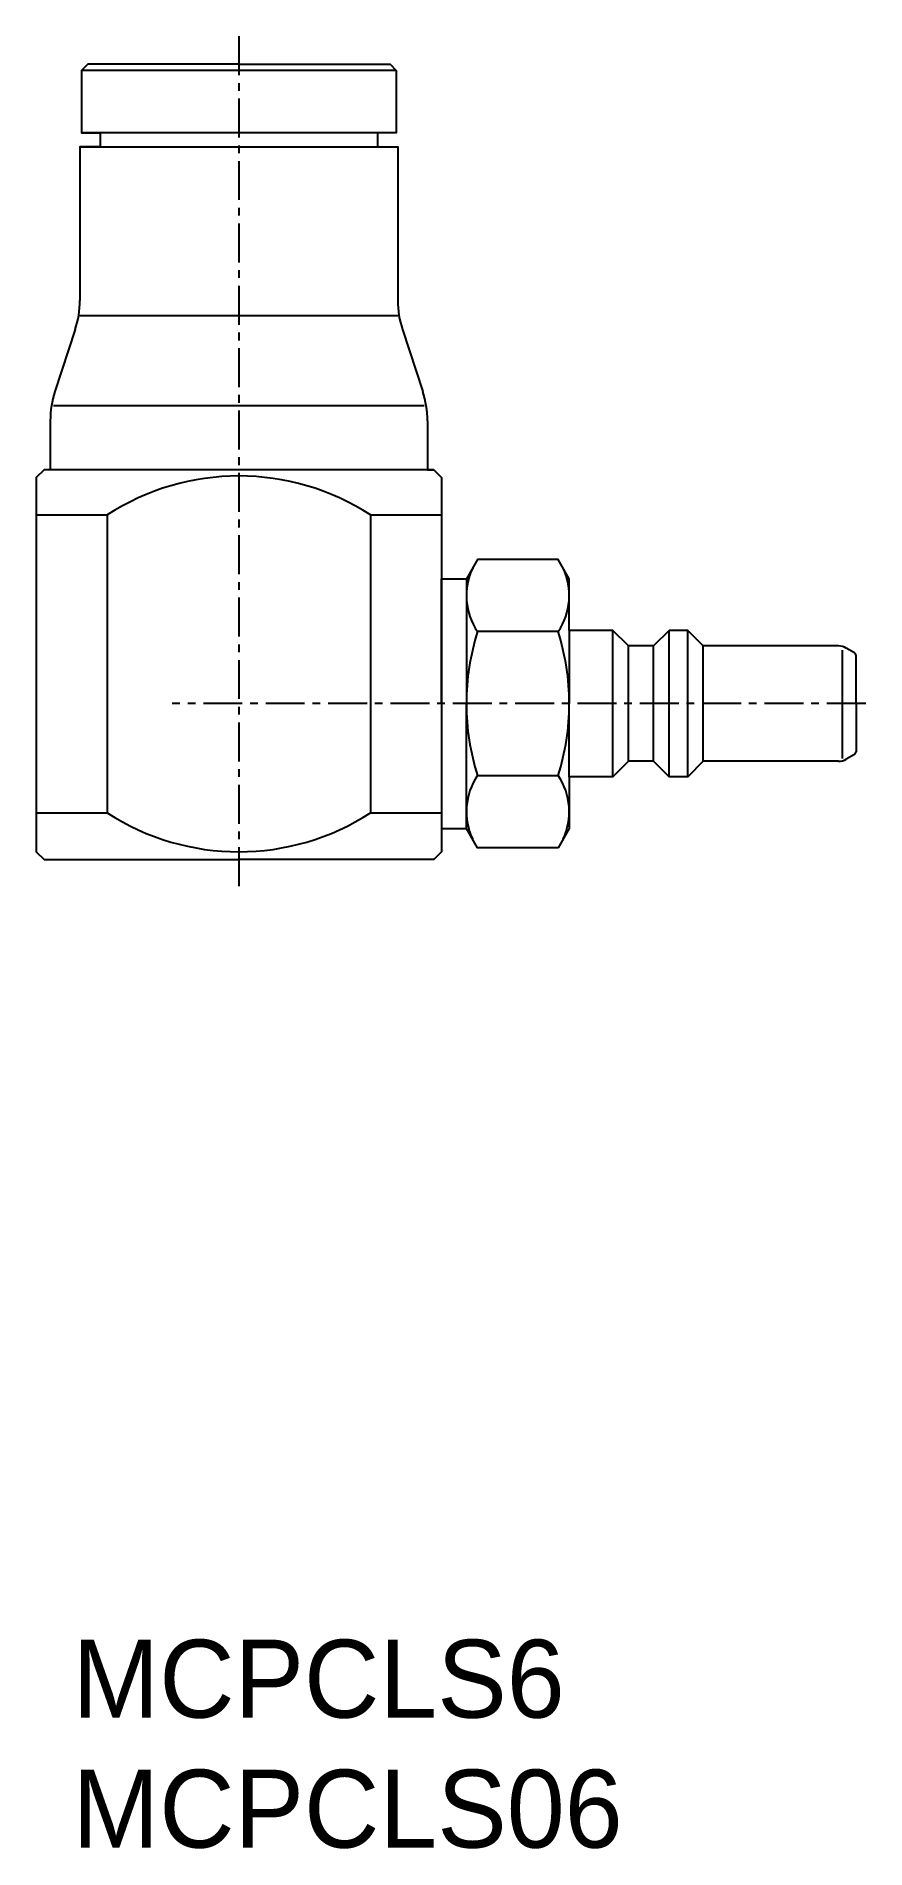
# Model space of a CAD drawing. Extents: x 12.6 to 39.2, y 190.3 to 248.4.
import ezdxf

# ---------------------------------------------------------------- set-up
doc = ezdxf.new("R2010")
doc.units = 0
doc.linetypes.add('CENTER', pattern=[2, 1.25, -0.25, 0.25, -0.25])
doc.layers.get('0').update_dxf_attribs({"linetype": 'CONTINUOUS'})
doc.layers.add('CENTER', color=1, linetype='CENTER')

msp = doc.modelspace()

# ---------------------------------------------------------------- linework, layer by layer
at = {"color": 7, "linetype": 'CONTINUOUS'}
for p, q in [((24.164, 247.274), (14.064, 247.274)), ((19.114, 247.474), (23.964, 247.474)), ((24.164, 245.274), (14.064, 245.274)), ((14.014, 244.824), (24.214, 244.824)), ((13.865, 238.969), (13.213, 236.979)), ((14.014, 239.424), (19.114, 239.424)), ((19.114, 239.424), (24.214, 239.424)), ((24.363, 238.969), (25.015, 236.979)), ((19.114, 236.524), (13.164, 236.524)), ((25.064, 236.524), (19.114, 236.524)), ((12.614, 234.224), (12.864, 234.474)), ((25.364, 234.474), (12.864, 234.474)), ((12.614, 233.024), (14.893, 233.024)), ((14.893, 233.024), (14.893, 223.474)), ((23.334, 233.024), (23.334, 223.474)), ((23.334, 233.024), (25.614, 233.024)), ((29.357, 229.283), (26.771, 229.283)), ((29.714, 229.324), (29.714, 226.974)), ((31.114, 224.624), (31.114, 229.324)), ((32.914, 224.624), (32.914, 229.324)), ((33.514, 224.624), (33.514, 229.324)), ((31.614, 225.124), (31.614, 228.824)), ((32.414, 225.124), (32.414, 228.824)), ((34.014, 225.124), (34.014, 228.824)), ((38.481, 225.214), (38.481, 228.693)), ((38.864, 228.603), (38.597, 228.757)), ((38.914, 226.974), (38.914, 228.516)), ((29.714, 224.624), (29.714, 226.974)), ((38.914, 226.974), (38.914, 225.431)), ((38.864, 225.345), (38.597, 225.191)), ((29.357, 224.664), (26.771, 224.664)), ((12.614, 223.474), (14.893, 223.474)), ((23.334, 223.474), (25.614, 223.474))]:
    msp.add_line(p, q, dxfattribs=at)
for points in [[(19.114, 247.474), (14.264, 247.474), (14.064, 247.274), (14.064, 245.274), (14.664, 245.274), (14.664, 244.824), (14.014, 244.824), (14.014, 239.903)], [(19.114, 247.474), (23.964, 247.474), (24.164, 247.274), (24.164, 245.274), (23.564, 245.274), (23.564, 244.824), (24.214, 244.824), (24.214, 239.903)], [(13.064, 236.045), (13.064, 234.474), (12.864, 234.474), (12.614, 234.224), (12.614, 222.224), (12.864, 221.974), (19.114, 221.974)], [(25.164, 236.045), (25.164, 234.474), (25.364, 234.474), (25.614, 234.224), (25.614, 222.224), (25.364, 221.974), (19.114, 221.974)], [(38.347, 228.824), (34.014, 228.824), (33.514, 229.324), (32.914, 229.324), (32.414, 228.824), (31.614, 228.824), (31.114, 229.324), (29.714, 229.324), (29.714, 230.974), (29.357, 231.593), (26.771, 231.593), (26.414, 230.974), (26.414, 226.974)], [(25.614, 226.974), (25.614, 230.974), (26.414, 230.974), (26.414, 230.974)], [(25.614, 226.974), (25.614, 222.974), (26.414, 222.974), (26.414, 222.974)], [(38.347, 225.124), (34.014, 225.124), (33.514, 224.624), (32.914, 224.624), (32.414, 225.124), (31.614, 225.124), (31.114, 224.624), (29.714, 224.624), (29.714, 222.974), (29.357, 222.355), (26.771, 222.355), (26.414, 222.974), (26.414, 226.974)]]:
    msp.add_lwpolyline(points, dxfattribs=at)
for centre, radius, start, end in [((11.014, 239.903), 3, 341.86226, 0.00012), ((27.214, 239.903), 3, 179.99989, 198.13774), ((16.064, 236.045), 3, 161.86193, 180), ((22.164, 236.045), 3, 360, 18.13807), ((19.114, 226.524), 7.75, 57.00462, 122.99538), ((28.459, 230.438), 2.045, 154.38425, 214.38425), ((27.669, 230.438), 2.045, 325.61575, 25.61575), ((34.057, 226.974), 7.643, 162.41205, 180), ((22.071, 226.974), 7.643, 0, 17.58796), ((38.347, 228.324), 0.5, 60, 90), ((38.814, 228.516), 0.1, 0, 60), ((34.057, 226.974), 7.643, 180, 197.58795), ((22.071, 226.974), 7.643, 342.41204, 360), ((38.347, 225.624), 0.5, 270, 300), ((38.814, 225.431), 0.1, 300, 0), ((28.459, 223.51), 2.045, 145.61575, 205.61575), ((27.669, 223.51), 2.045, 334.38425, 34.38425), ((19.114, 229.974), 7.75, 237.00462, 302.99538)]:
    msp.add_arc(centre, radius, start, end, dxfattribs=at)
at = {"layer": 'CENTER', "color": 1, "linetype": 'CENTER'}
for p, q in [((19.114, 248.373), (19.114, 220.954)), ((39.225, 226.974), (16.98, 226.974))]:
    msp.add_line(p, q, dxfattribs=at)

# ---------------------------------------------------------------- texts
at = {"color": 7, "linetype": 'CONTINUOUS'}
for s, p in [('MCPCLS6', (13.776, 194.459)), ('MCPCLS06', (13.776, 190.292))]:
    msp.add_text(s, height=2.5, dxfattribs=at).set_placement(p)

doc.saveas('drawing.dxf')
